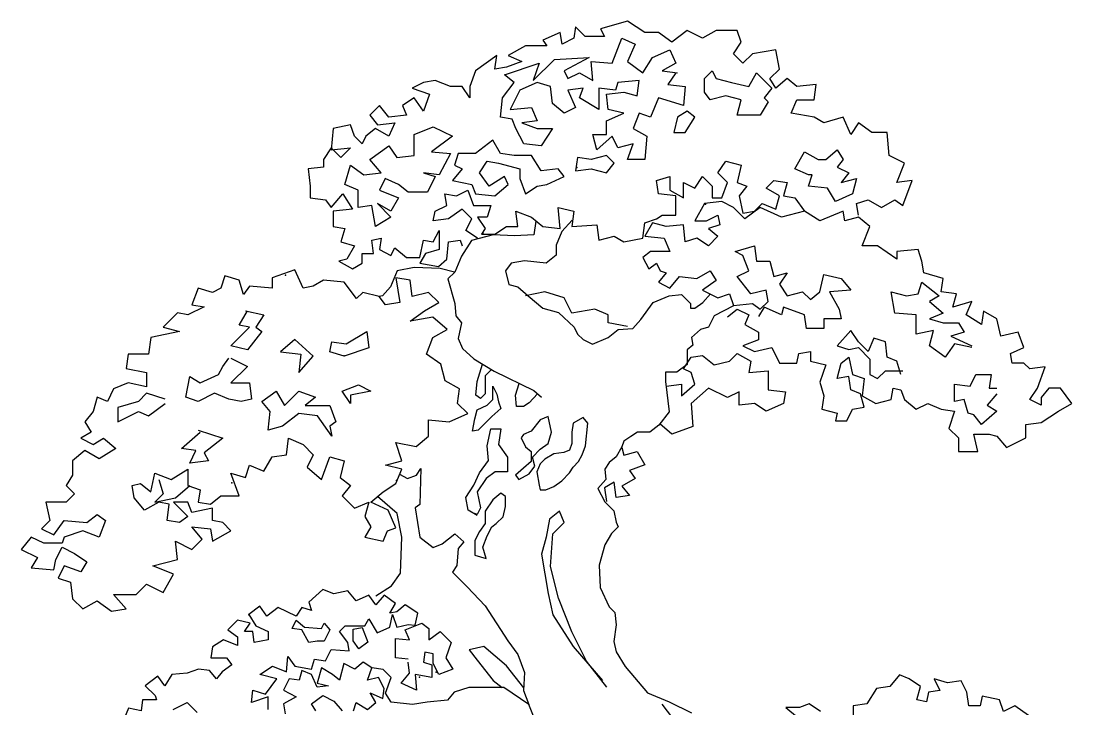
# Model space of a CAD drawing. Header units: millimetres. Extents: x -330 to 389, y 0 to 565.
# Drawn here: x -259.4 to 68, y 350.2 to 564.6 of the extents above; entities that cross this region are included whole.
import ezdxf

# ---------------------------------------------------------------- set-up
doc = ezdxf.new("R2010")
doc.units = ezdxf.units.MM
doc.layers.add('ceco.net 301', color=7, linetype='Continuous')

msp = doc.modelspace()

# ---------------------------------------------------------------- linework, layer by layer
at = {"layer": 'ceco.net 301', "color": 93}
for points in [[(1.5, 504.09), (0.9, 507.68), (4.5, 508.88), (8.69, 506.48), (12.89, 508.88), (15.28, 507.08), (18.28, 514.87), (13.49, 514.27), (15.88, 520.26), (11.09, 522.65), (10.49, 529.84), (5.69, 529.84), (1.5, 532.83), (-0.9, 529.24), (-3.29, 534.63), (-9.29, 532.83), (-12.28, 534.63), (-19.48, 535.83), (-17.68, 540.02), (-12.28, 540.02), (-11.68, 544.81), (-17.68, 544.21), (-20.67, 546.61), (-24.27, 543.61), (-26.07, 546.61), (-23.07, 549.6), (-24.27, 555.59), (-31.46, 554.39), (-34.46, 551.4), (-37.45, 554.39), (-35.06, 557.99), (-36.26, 561.58), (-42.85, 561.58), (-47.04, 559.18), (-51.84, 561.58), (-56.63, 557.99), (-60.83, 560.98), (-65.02, 560.98), (-70.41, 564.57), (-78.8, 562.18), (-77.61, 559.78), (-83.6, 559.78), (-86.6, 562.78), (-87.19, 559.18), (-90.79, 557.39), (-91.39, 560.98), (-96.78, 558.58), (-95.58, 556.79), (-102.18, 556.79), (-107.57, 553.79), (-103.38, 552), (-108.17, 550.2), (-111.77, 549.6), (-111.17, 553.79), (-117.76, 549), (-119.56, 544.21), (-119.56, 540.62), (-121.95, 544.21), (-125.55, 544.21), (-130.34, 546.01), (-133.94, 545.41), (-137.53, 543.61), (-132.14, 541.82), (-133.94, 536.43), (-136.94, 540.62), (-140.53, 538.22), (-139.33, 535.23), (-144.73, 534.63), (-147.72, 538.22), (-150.72, 535.23), (-148.32, 532.23), (-142.93, 532.83), (-144.73, 528.64), (-148.92, 531.04), (-151.92, 528.64), (-153.12, 526.25), (-155.51, 528.64), (-156.71, 532.23), (-162.11, 531.04), (-162.7, 524.45), (-156.71, 525.05), (-159.71, 522.05), (-162.7, 525.05), (-165.1, 521.45), (-165.1, 519.06), (-169.9, 518.46), (-169.3, 513.07), (-169.3, 509.48), (-164.5, 508.88), (-162.7, 506.48), (-159.11, 510.68), (-156.11, 505.88), (-162.11, 505.29), (-162.11, 500.49), (-158.51, 499.9), (-159.71, 495.7), (-155.51, 494.51), (-157.91, 490.31), (-160.31, 489.71), (-156.11, 487.32), (-153.12, 489.12), (-153.12, 492.11), (-149.52, 492.11), (-150.12, 496.3), (-147.12, 496.9), (-147.72, 493.31), (-144.13, 491.51), (-142.93, 493.91), (-139.33, 490.91), (-135.14, 490.91), (-133.94, 496.3), (-130.94, 495.7), (-129.14, 499.3), (-129.14, 493.31), (-133.34, 492.11), (-135.14, 489.12), (-129.28, 488.1), (-126.75, 490.31), (-126.15, 495.7), (-122.55, 496.3), (-121.95, 494.51)], [(-55.43, 548.4), (-57.83, 544.81), (-52.44, 544.21), (-53.04, 538.22), (-60.83, 540.62), (-63.22, 534.63), (-66.82, 535.83), (-68.62, 531.04), (-64.42, 528.64), (-65.02, 521.45), (-70.41, 521.45), (-68.62, 526.25), (-73.41, 525.05), (-75.21, 528.64), (-80, 524.45), (-81.2, 529.24), (-77.01, 529.24), (-77.01, 533.43), (-71.61, 535.83), (-76.41, 537.03), (-77.01, 541.82), (-71.61, 542.42), (-67.42, 541.22), (-66.82, 546.01), (-73.41, 545.41), (-74.2, 542.98), (-79.4, 543.61), (-79.4, 537.03), (-85.4, 540.62), (-84.2, 543.61), (-88.99, 543.01), (-86.6, 537.62), (-90.19, 535.83), (-93.79, 538.82), (-94.39, 544.21), (-98.58, 545.41), (-103.97, 543.01), (-106.97, 537.03), (-100.38, 537.62), (-98.58, 533.43), (-103.38, 532.83), (-98.58, 531.04), (-93.79, 531.04), (-97.38, 525.65), (-102.78, 526.25), (-105.17, 531.04), (-106.37, 534.03), (-109.97, 534.63), (-109.37, 540.62), (-105.77, 545.41), (-108.77, 547.81), (-97.98, 551.4), (-99.78, 546.01), (-93.19, 552.6), (-82.4, 553.2), (-90.19, 549), (-88.99, 546.61), (-85.4, 548.4), (-81.2, 546.01), (-81.8, 552), (-75.21, 551.4), (-72.21, 559.18), (-68.02, 557.39), (-70.41, 552), (-65.62, 548.4), (-62.62, 553.2), (-57.23, 555.59), (-55.43, 551.4), (-59.63, 549), (-54.83, 548.4)], [(-26.67, 539.42), (-29.06, 535.23), (-36.26, 535.23), (-35.06, 540.02), (-39.85, 541.22), (-44.65, 540.02), (-46.44, 542.42), (-46.44, 546.61), (-44.05, 549), (-42.85, 546.61), (-38.05, 545.41), (-32.66, 544.21), (-30.26, 548.4), (-25.47, 543.61), (-27.87, 540.62), (-26.67, 539.42)], [(-49.44, 534.63), (-51.84, 536.43), (-54.83, 534.63), (-56.03, 529.84), (-52.44, 529.84), (-49.44, 534.63)], [(-133.94, 517.26), (-130.34, 516.07), (-132.74, 511.27), (-138.73, 511.27), (-141.73, 513.67), (-145.92, 515.47), (-147.72, 511.87), (-141.73, 509.48), (-144.13, 505.29), (-148.32, 507.68), (-144.13, 503.49), (-148.92, 500.49), (-150.12, 507.08), (-154.31, 506.48), (-154.31, 511.87), (-158.51, 513.67), (-156.71, 519.66), (-152.52, 516.66), (-147.12, 517.26), (-150.72, 521.45), (-144.73, 525.65), (-142.33, 522.05), (-136.94, 522.65), (-136.94, 529.24), (-130.94, 531.64), (-124.95, 528.64), (-131.54, 523.85), (-125.55, 523.25), (-129.14, 516.66), (-133.94, 517.26)], [(-95.58, 513.67), (-90.19, 516.07), (-91.99, 518.46), (-97.38, 517.86), (-100.38, 522.65), (-105.77, 522.65), (-109.97, 523.25), (-112.36, 527.44), (-117.76, 523.25), (-123.15, 523.25), (-124.35, 519.66), (-121.95, 518.46), (-124.95, 514.87), (-118.96, 513.67), (-117.76, 510.68), (-111.77, 510.08), (-107.57, 513.67), (-108.77, 516.07), (-113.56, 513.07), (-116.56, 517.26), (-114.16, 520.86), (-110.57, 520.26), (-103.97, 518.46), (-103.97, 515.47), (-102.18, 510.68), (-98.58, 513.07), (-95.58, 513.67)], [(0.9, 515.47), (-0.3, 510.68), (-5.69, 508.28), (-8.09, 512.47), (-14.08, 513.07), (-12.88, 516.66), (-14.08, 516.66), (-18.28, 518.46), (-15.28, 523.85), (-11.09, 521.45), (-8.69, 521.45), (-5.09, 524.45), (-3.29, 521.45), (-5.09, 519.06), (-1.5, 517.26), (-3.89, 514.27), (0.9, 515.47)], [(-117.16, 496.9), (-120.75, 499.3), (-118.96, 502.89), (-121.95, 505.88), (-126.15, 502.89), (-130.94, 502.29), (-130.34, 505.29), (-126.75, 507.08), (-127.35, 510.68), (-123.75, 510.08), (-120.16, 511.87), (-118.36, 507.08), (-112.96, 507.08), (-114.16, 503.49), (-117.16, 503.49), (-114.76, 499.9), (-115.96, 498.1), (-111.77, 498.1), (-108.17, 500.49), (-104.57, 500.49), (-105.17, 505.29), (-100.38, 503.49), (-96.78, 500.49), (-91.39, 499.9), (-91.99, 506.48), (-87.19, 505.29), (-87.79, 500.49), (-80, 501.09), (-79.4, 496.3), (-74.61, 497.5), (-71.61, 495.7), (-65.62, 496.9), (-65.02, 501.69), (-61.43, 502.89), (-59.63, 504.09), (-55.43, 504.09), (-55.43, 510.08), (-60.83, 510.68), (-61.43, 514.87), (-57.23, 516.07), (-57.23, 511.87), (-53.04, 509.48), (-53.04, 514.27), (-49.44, 512.47), (-47.04, 516.07), (-44.05, 513.07), (-44.05, 509.48), (-41.05, 509.48), (-39.25, 514.27), (-42.25, 517.26), (-39.85, 520.86), (-35.06, 519.66), (-36.26, 514.27), (-33.26, 513.07), (-35.66, 510.08), (-34.46, 504.69), (-30.86, 505.29), (-28.46, 507.68), (-24.27, 505.88), (-23.07, 510.08), (-27.27, 512.47), (-24.87, 514.87), (-20.67, 514.27), (-21.87, 510.08), (-18.28, 509.48), (-15.28, 505.29)], [(-77.01, 517.26), (-74.61, 520.26), (-77.01, 522.65), (-81.8, 521.45), (-86, 522.05), (-86.6, 517.86), (-81.8, 518.46), (-77.01, 517.26)], [(-39.25, 472.35), (-36.26, 474.74), (-32.66, 472.95), (-33.86, 469.95), (-29.66, 467.56), (-29.66, 465.16), (-34.46, 463.36), (-30.86, 461.57), (-25.47, 462.77), (-23.07, 457.97), (-17.68, 457.97), (-17.08, 460.97), (-13.48, 461.57), (-13.48, 458.57), (-8.69, 457.38), (-10.49, 451.99), (-9.29, 447.79), (-9.89, 443.6), (-5.09, 442.4), (-5.69, 440.01), (-2.1, 440.01), (-0.3, 443.6), (3.3, 444.2), (2.1, 448.39), (-0.9, 449.59), (-1.5, 453.78), (-5.09, 453.18), (-3.89, 457.97), (-1.5, 459.77), (-0.3, 454.38), (3.3, 453.18), (2.7, 447.79), (6.89, 445.4), (11.69, 446.6), (12.29, 450.19), (14.68, 449.59), (15.88, 446.6), (19.48, 443.6), (23.07, 445.4), (27.27, 443.6), (31.46, 443), (29.67, 437.61), (32.66, 434.62), (32.66, 430.43), (38.66, 430.43), (37.46, 435.82), (42.25, 435.82), (44.65, 435.22), (47.64, 431.62), (53.64, 434.62), (53.64, 438.81), (58.43, 439.41), (63.83, 443), (68.02, 445.4), (64.43, 450.19), (60.83, 450.19), (58.43, 447.2), (58.43, 444.8), (54.84, 446.6), (57.23, 450.19), (59.63, 456.78), (54.84, 456.18), (53.04, 457.97), (49.44, 457.97), (48.84, 460.97), (53.04, 462.77), (51.24, 467.56), (45.85, 466.36), (44.65, 471.75), (40.45, 474.14), (39.85, 469.95), (35.06, 472.95), (36.86, 477.14), (30.86, 475.34), (32.06, 479.53), (27.27, 480.13), (27.87, 484.32), (21.88, 486.12), (21.28, 489.71), (20.08, 493.31), (13.49, 492.71), (13.49, 490.31), (7.49, 494.51), (2.7, 494.51), (5.1, 500.49), (1.5, 503.49), (-2.7, 502.29), (-3.29, 505.29), (-10.49, 502.29), (-15.28, 505.29), (-22.47, 503.49), (-29.06, 506.48), (-33.86, 502.89), (-37.45, 506.48), (-41.05, 508.28), (-46.44, 507.68), (-49.44, 502.29), (-45.84, 502.29), (-42.25, 504.09), (-41.65, 501.09), (-45.24, 499.9), (-42.25, 497.5), (-45.24, 494.51), (-48.84, 496.9), (-52.44, 495.7), (-53.04, 501.09), (-58.43, 500.49), (-62.62, 501.69), (-65.02, 497.5), (-59.03, 496.9), (-57.23, 492.71), (-63.22, 492.71), (-65.62, 490.91), (-63.82, 487.32), (-61.43, 489.12), (-60.23, 486.72), (-58.43, 486.12), (-60.83, 483.13), (-57.23, 481.33), (-54.23, 484.92), (-48.84, 484.32), (-44.65, 486.72), (-42.85, 483.73), (-47.04, 480.73), (-42.25, 478.34), (-38.65, 479.53), (-37.45, 475.94), (-31.46, 476.54), (-29.06, 474.74), (-26.67, 477.14), (-27.27, 480.73), (-32.06, 479.53), (-36.26, 484.92), (-32.66, 486.72), (-34.46, 491.51), (-36.85, 492.71), (-30.86, 494.51), (-30.26, 489.71), (-26.07, 489.71), (-24.87, 484.92), (-20.67, 486.12), (-23.07, 482.53), (-20.67, 478.94), (-15.88, 480.13), (-13.48, 477.74), (-10.49, 480.13), (-9.29, 485.52), (-3.89, 484.32), (-0.9, 480.73), (-7.49, 480.13), (-4.49, 474.74), (-3.89, 471.75), (-9.29, 471.75), (-9.29, 468.75), (-14.68, 468.75), (-15.28, 472.95), (-21.87, 475.34), (-22.47, 472.95), (-27.87, 475.34), (-29.6, 472.47)], [(-133.67, 474.24), (-129.19, 476.8), (-132.39, 480.01), (-137.52, 478.72), (-138.16, 483.85), (-142.65, 484.49), (-141.37, 476.8), (-145.86, 476.16), (-147.78, 478.72), (-152.91, 480.01), (-154.83, 478.08), (-158.68, 483.21), (-165.09, 483.85), (-168.3, 481.93), (-171.51, 481.29), (-174.07, 487.06), (-181.13, 484.49), (-181.13, 481.29), (-188.18, 481.93), (-190.1, 479.37), (-191.39, 483.85), (-195.87, 485.13), (-197.16, 481.29), (-199.72, 480.01), (-204.21, 481.29), (-206.13, 476.16), (-202.29, 475.52), (-207.42, 472.96), (-210.62, 473.6), (-215.11, 469.11), (-209.98, 467.83), (-218.96, 465.91), (-219.6, 460.78), (-226.01, 460.78), (-226.65, 456.3), (-220.24, 455.02), (-220.24, 450.53), (-226.01, 451.81), (-230.5, 449.89), (-232.42, 446.04), (-235.63, 447.33), (-236.91, 442.84), (-239.48, 439.64), (-237.55, 436.43), (-240.76, 434.51), (-236.91, 432.59), (-233.71, 434.51), (-229.86, 431.31), (-234.99, 428.1), (-239.48, 430.67), (-243.33, 427.46), (-243.33, 422.98), (-245.25, 419.77), (-242.68, 417.21), (-245.25, 414.65), (-251.66, 414.65), (-250.38, 408.88), (-252.94, 406.32), (-249.1, 404.39), (-245.89, 408.88), (-238.84, 408.24), (-235.63, 410.8), (-233.07, 408.88), (-234.99, 403.75), (-240.12, 405.67), (-245.89, 403.75), (-246.53, 401.83), (-252.3, 401.83), (-256.15, 403.75), (-259.36, 399.91), (-254.23, 397.34), (-256.15, 394.14), (-249.1, 393.5), (-248.46, 396.7), (-246.53, 400.55), (-242.68, 398.63), (-238.84, 396.06), (-240.76, 392.86), (-245.89, 394.78), (-247.81, 390.94), (-243.97, 389.65), (-243.33, 384.53), (-240.12, 381.32), (-235.63, 383.89), (-231.14, 380.68), (-226.65, 381.32), (-230.5, 385.81), (-223.45, 385.81), (-220.24, 389.01), (-215.11, 386.45), (-211.9, 392.22), (-218.32, 394.78), (-210.62, 396.7), (-211.26, 402.47), (-206.13, 399.91), (-202.93, 403.11), (-206.13, 406.96), (-200.36, 406.32), (-199.72, 402.47), (-193.95, 405.67), (-196.52, 408.24), (-199.72, 408.88), (-199.72, 412.72), (-206.13, 411.44), (-207.42, 414.65), (-211.9, 414.65), (-207.42, 410.16), (-209.98, 408.24), (-213.83, 408.88), (-213.19, 414), (-216.39, 414.65), (-220.88, 412.08), (-224.09, 415.93), (-224.73, 419.77), (-222.16, 420.41), (-218.96, 417.85), (-217.68, 423.62), (-212.55, 421.69), (-207.42, 424.9), (-207.42, 419.77), (-203.57, 418.49), (-204.21, 414.65), (-200.36, 414), (-197.16, 416.57), (-191.39, 416.57), (-193.95, 423.62), (-189.46, 422.34), (-188.18, 426.18), (-183.69, 424.26), (-181.13, 428.74), (-176.64, 429.38), (-176, 434.51), (-171.51, 432.59), (-168.3, 429.38), (-170.22, 425.54), (-165.74, 421.69), (-163.17, 428.74), (-158.68, 427.46), (-159.96, 422.34), (-156.76, 419.77), (-159.32, 416.57), (-155.48, 412.72), (-150.99, 414.65), (-152.27, 410.16), (-150.35, 406.96), (-152.27, 403.75), (-146.5, 402.47), (-145.22, 405.67), (-142.6, 406.66), (-144.97, 412.08), (-150.35, 414.65), (-146.5, 417.85), (-142.65, 420.41), (-140.73, 424.9), (-145.86, 426.18), (-140.73, 427.46), (-142.65, 433.23), (-136.24, 431.95), (-132.39, 435.15), (-132.39, 440.28), (-125.98, 439.64), (-120.21, 442.2), (-123.41, 445.4), (-122.77, 449.89), (-127.26, 452.45), (-128.54, 457.58), (-133.03, 460.78), (-131.11, 465.91), (-126.62, 468.47), (-131.11, 472.32), (-138.16, 471.04), (-133.67, 474.24)], [(36.86, 462.77), (31.46, 463.96), (28.47, 459.77), (23.67, 463.36), (24.87, 468.16), (19.48, 466.96), (19.48, 472.95), (12.89, 473.55), (11.69, 480.13), (16.48, 478.94), (20.08, 479.53), (21.28, 483.13), (26.67, 478.94), (23.67, 477.14), (27.87, 473.55), (23.67, 471.75), (27.87, 470.55), (32.66, 470.55), (34.46, 467.56), (30.27, 466.36), (36.86, 463.36)], [(-70.41, 469.35), (-76.41, 470.55), (-76.41, 472.95), (-80.6, 474.74), (-87.79, 473.55), (-90.19, 478.34), (-96.18, 480.13), (-102.18, 478.94)], [(-189.46, 474.24), (-183.69, 472.96), (-186.26, 469.11), (-184.33, 467.83), (-188.82, 462.06), (-193.95, 463.35), (-190.74, 466.55), (-188.18, 469.11), (-191.39, 469.75), (-188.82, 474.24)], [(14.68, 454.38), (13.49, 458.57), (10.49, 459.77), (9.89, 464.56), (6.29, 465.76), (4.5, 461.57), (1.5, 464.56), (-0.9, 468.16), (-5.09, 463.36), (-1.5, 462.17), (1.5, 462.77), (5.1, 459.17), (5.1, 454.38), (7.49, 453.18), (9.89, 455.58), (15.28, 455.58)], [(-168.3, 460.14), (-174.07, 465.27), (-178.56, 461.42), (-172.15, 460.78), (-172.79, 455.02), (-168.3, 460.14)], [(-151.63, 467.83), (-150.99, 462.71), (-158.68, 460.14), (-163.17, 461.42), (-162.53, 464.63), (-158.04, 463.99), (-151.63, 467.83)], [(-193.95, 459.5), (-188.82, 456.94), (-193.95, 451.81), (-188.18, 451.81), (-187.54, 446.69), (-190.74, 446.04), (-194.59, 446.69), (-199.08, 448.61), (-204.21, 446.04), (-208.06, 447.33), (-206.78, 453.73), (-203.57, 451.81), (-197.8, 454.37), (-196.52, 456.94), (-194.59, 459.5)], [(-58.43, 450.79), (-53.63, 451.39), (-53.63, 447.79), (-49.44, 451.39), (-50.64, 454.98), (-53.04, 456.18), (-50.64, 459.77), (-47.04, 460.37), (-43.45, 457.38), (-38.65, 458.57), (-36.26, 460.97), (-32.06, 458.57), (-32.66, 454.98), (-26.67, 455.58), (-26.67, 449.59), (-21.27, 448.99), (-21.87, 445.4), (-27.27, 443), (-30.86, 445.4), (-35.66, 444.8), (-35.66, 448.99), (-39.25, 447.2), (-45.24, 450.19), (-50.64, 445.4), (-50.04, 438.21), (-56.63, 435.82), (-60.34, 439)], [(44.65, 448.39), (41.65, 444.8), (44.65, 443), (39.85, 438.81), (37.46, 441.81), (35.66, 442.4), (34.46, 446.6), (31.46, 446), (31.46, 451.39), (36.26, 450.79), (38.06, 454.38), (42.85, 454.38), (42.25, 450.19), (44.65, 450.19)], [(-214.47, 446.69), (-220.24, 448.61), (-222.81, 446.04), (-229.22, 444.12), (-229.22, 439.64), (-222.81, 442.84), (-219.6, 441.56), (-214.47, 445.4)], [(-162.53, 435.15), (-167.02, 441.56), (-172.79, 442.2), (-177.92, 438.35), (-182.41, 437.07), (-181.77, 442.84), (-184.33, 446.04), (-179.84, 449.25), (-177.28, 444.76), (-172.79, 449.25), (-167.66, 447.33), (-170.87, 444.76), (-163.17, 444.76), (-161.25, 439.64), (-163.17, 438.35), (-162.53, 435.15)], [(-154.19, 451.17), (-150.35, 449.25), (-156.76, 447.97), (-156.76, 445.4), (-159.32, 449.25), (-154.19, 451.17)], [(-204.21, 437.07), (-196.52, 434.51), (-202.29, 430.02), (-201, 427.46), (-206.78, 426.82), (-204.85, 430.67), (-209.34, 431.31), (-203.57, 436.43)], [(-117.27, 410.41), (-120.09, 412.17), (-120.79, 416.03), (-118.33, 419.9), (-116.57, 423.76), (-113.76, 427.62), (-114.11, 432.19), (-113.06, 437.45), (-109.9, 437.45), (-110.6, 432.54), (-107.79, 428.67), (-107.79, 424.11), (-111.65, 424.11), (-114.46, 422), (-117.27, 417.79), (-116.22, 412.87), (-117.27, 410.76), (-117.98, 411.12)], [(-72.21, 431.62), (-71.61, 429.23), (-67.42, 430.43), (-65.02, 426.23), (-69.82, 424.44), (-68.02, 422.04), (-72.21, 419.65), (-69.82, 416.65), (-74.01, 416.05), (-74.61, 420.84), (-77.61, 419.05), (-77.01, 414.86)], [(-216.39, 421.69), (-215.11, 417.21), (-217.68, 414.65), (-211.26, 415.93), (-206.78, 419.77)], [(-152.3, 376.08), (-151, 378.26), (-148.38, 373.91), (-144.47, 375.65), (-143.6, 379.56), (-142.29, 375.65), (-138.81, 376.52), (-136.54, 376.33), (-135.76, 380), (-139.68, 382.61), (-142.29, 380.43), (-144.47, 380), (-142.73, 383.04), (-146.21, 385.65), (-148.82, 382.61), (-151, 385.65), (-154.91, 383.91), (-157.52, 386.95), (-161.88, 386.08), (-165.36, 387.39), (-169.71, 383.47), (-168.84, 380.87), (-171.89, 381.74), (-173.63, 379.13), (-179.29, 381.74), (-182.77, 379.13), (-184.94, 382.17), (-188.43, 379.56), (-186.25, 376.08), (-182.33, 374.34), (-182.33, 371.73), (-186.69, 370.86), (-187.12, 374.34), (-189.73, 374.34), (-187.99, 376.95), (-191.91, 377.82), (-194.96, 374.78), (-191.91, 372.6), (-191.91, 369.99), (-196.26, 371.73), (-199.74, 369.56), (-200.18, 366.08), (-195.39, 366.08), (-193.65, 363.9), (-196.7, 361.73), (-198.44, 359.55), (-200.61, 362.16), (-204.1, 362.6), (-207.58, 361.29), (-212.37, 360.86), (-214.54, 357.38), (-216.72, 360.42), (-220.64, 357.38), (-217.59, 354.33), (-217.15, 353.03), (-221.51, 353.03), (-221.94, 349.55), (-225.86, 350.42), (-227.16, 347.37)], [(-164.92, 376.95), (-163.18, 374.78), (-164.92, 371.3), (-167.1, 371.3), (-169.71, 370.86), (-171.89, 374.78), (-174.93, 375.21), (-173.63, 377.82), (-171.02, 375.65), (-165.79, 375.21), (-164.92, 376.95)], [(-138.81, 365.64), (-142.73, 366.08), (-142.73, 372.17), (-138.37, 371.73), (-139.68, 374.78), (-134.46, 376.95), (-132.28, 375.21), (-132.28, 371.73), (-128.8, 374.34), (-125.32, 370.86), (-127.06, 366.08), (-124.88, 362.6), (-129.23, 360.86), (-130.97, 364.34), (-130.97, 367.38), (-133.59, 367.82), (-134.02, 364.77), (-131.41, 363.9), (-131.41, 359.99), (-136.63, 360.86), (-136.2, 356.07), (-140.98, 358.25), (-138.37, 361.29), (-138.81, 364.77)], [(-182.33, 349.98), (-182.33, 353.9), (-187.56, 352.16), (-187.12, 356.07), (-183.2, 354.77), (-179.72, 359.55), (-184.94, 360.86), (-181.03, 363.47), (-176.68, 361.73), (-176.24, 366.51), (-174.06, 363.47), (-168.84, 362.6), (-167.97, 365.64), (-164.49, 365.21), (-162.75, 368.69), (-157.09, 368.25), (-157.52, 370.86), (-160.14, 374.34), (-158.39, 376.08), (-152.3, 376.08)], [(-102.77, 356.72), (-108.11, 363.65), (-115.14, 369.62), (-119.71, 368.56), (-117.25, 365.4), (-112.33, 359.08), (-109.44, 356.81)], [(-155.78, 349.55), (-154.91, 352.16), (-151.43, 349.98), (-148.82, 352.16), (-150.56, 355.2), (-146.64, 353.46), (-146.21, 356.51), (-147.95, 359.99), (-151.43, 359.12), (-150.12, 363.03), (-152.74, 364.77), (-155.35, 362.6), (-158.83, 364.34), (-160.14, 359.12), (-162.31, 360.86), (-165.79, 363.03), (-167.1, 358.25), (-163.62, 357.38), (-167.1, 356.94), (-168.84, 360.86), (-171.89, 362.16), (-172.76, 359.12), (-175.8, 359.55), (-177.55, 356.07), (-173.63, 353.9), (-177.55, 351.72), (-177.11, 348.68)], [(54.44, 348.17), (50.24, 351.16), (46.65, 349.37), (45.45, 352.96), (40.06, 354.16), (39.46, 351.16), (35.86, 351.16), (35.26, 355.36), (33.46, 358.95), (29.27, 358.35), (25.07, 359.55), (26.87, 355.95), (23.28, 355.36), (22.68, 352.36), (19.68, 352.96), (20.88, 357.15), (17.28, 359.55), (14.29, 360.75), (11.29, 357.15), (7.1, 356.55), (4.1, 351.76), (-0.1, 351.16), (-0.1, 347.57)], [(-167.53, 349.55), (-168.84, 351.72), (-165.36, 354.33), (-161.88, 352.59), (-159.27, 349.55)], [(-211.93, 349.98), (-207.58, 352.16), (-204.53, 349.11)], [(-24.87, 330.85), (-34.75, 331.22), (-49.39, 338.17), (-59.63, 351.69)], [(-10.28, 349.37), (-13.88, 351.76), (-16.88, 350.57), (-21.07, 350.57), (-17.47, 347.57)]]:
    msp.add_lwpolyline(points, dxfattribs=at)
at = {"layer": 'ceco.net 301', "color": 25}
for points in [[(-98.96, 502.14), (-99.66, 497.92), (-105.64, 497.57), (-112.31, 497.92), (-118.99, 496.17), (-122.15, 491.25), (-124.26, 486.33), (-126.37, 484.23), (-124.26, 476.5), (-123.91, 472.64), (-122.15, 470.53), (-123.21, 465.62), (-121.8, 462.46), (-118.29, 459.3), (-111.96, 455.43), (-99.66, 449.46), (-97.2, 447.36)], [(-87.72, 502.49), (-90.88, 498.98), (-92.64, 494.76), (-92.64, 491.6), (-95.8, 489.14), (-102.47, 489.85), (-106.69, 489.14), (-108.45, 486.69), (-107.39, 482.47), (-104.58, 481.77), (-101.42, 478.96), (-96.85, 475.1), (-91.93, 473.69), (-87.01, 469.13), (-85.96, 467.02), (-84.2, 465.27), (-81.39, 463.86), (-76.47, 465.97), (-73.31, 468.43), (-68.74, 468.78), (-66.28, 471.59), (-62.41, 476.85), (-57.5, 478.96), (-53.63, 479.31), (-50.82, 476.5), (-50.82, 475.1), (-49.41, 475.1), (-46.95, 476.85), (-44.59, 479.51)], [(-124.28, 486.32), (-128.83, 487.39), (-136.91, 487.74), (-142.18, 486.69), (-144.29, 481.77), (-146.75, 478.96), (-147.78, 478.72)], [(-37.46, 475.8), (-43.44, 472.64), (-45.2, 469.13), (-47.66, 468.43), (-50.47, 465.97), (-50.12, 463.51), (-51.87, 462.1), (-51.87, 457.54), (-55.04, 455.08), (-58.55, 455.08), (-58.55, 452.27), (-57.5, 442.79), (-60.66, 438.58), (-63.47, 436.47), (-67.33, 436.47), (-69.44, 435.07), (-71.55, 433.66), (-72.25, 431.9), (-74.01, 428.74), (-76.12, 426.99), (-77.53, 424.88), (-77.17, 421.72), (-79.63, 418.91), (-77.53, 414.7), (-74.71, 411.89), (-74.01, 408.38), (-73.31, 406.97), (-75.42, 404.87), (-77.53, 401.35), (-79.28, 395.03), (-78.93, 388.01), (-76.12, 382.04), (-74.36, 380.28), (-74.01, 376.42), (-74.71, 371.15), (-74.01, 367.99), (-71.2, 363.43), (-64.16, 355.23), (-57.48, 352.42), (-50.45, 348.91)], [(-112.84, 455.97), (-114.81, 453.96), (-114.81, 448.34), (-116.22, 446.93), (-117.63, 447.99), (-117.27, 452.2), (-115.61, 457.66)], [(-112.36, 450.8), (-111.17, 448.24), (-110.6, 445.88), (-109.9, 443.77), (-112.71, 441.32), (-115.17, 438.86), (-116.92, 437.1), (-118.68, 436.75), (-117.98, 440.61), (-117.27, 443.42), (-114.11, 444.83), (-112.36, 446.58), (-112.36, 450.8)], [(-98.46, 448.43), (-101.11, 445.53), (-102.87, 444.48), (-104.98, 444.48), (-105.33, 447.99), (-104.15, 451.64)], [(-104.27, 421.65), (-101.11, 423.41), (-99.35, 425.86), (-100.06, 428.67), (-97.6, 431.13), (-95.14, 432.89), (-94.08, 436.4), (-95.14, 441.32), (-97.6, 440.26), (-100.41, 436.75), (-102.87, 435.7), (-103.57, 434.64), (-102.16, 431.83), (-100.41, 430.43), (-100.41, 427.27), (-102.87, 425.16), (-105.33, 423.06), (-104.27, 421.65)], [(-84.24, 440.96), (-87.41, 439.21), (-87.76, 436.4), (-87.76, 432.89), (-88.46, 430.78), (-90.22, 430.08), (-93.38, 429.73), (-96.19, 427.97), (-97.6, 426.57), (-98.65, 424.11), (-97.95, 419.9), (-97.6, 418.49), (-95.84, 418.49), (-93.38, 419.54), (-90.92, 421.3), (-88.46, 423.76), (-87.41, 425.51), (-85.65, 427.27), (-84.59, 429.38), (-83.54, 432.19), (-82.84, 439.21), (-84.24, 440.96)], [(-141.47, 423.36), (-139.01, 421.95), (-136.2, 423.01), (-134.8, 425.11), (-135.15, 413.88), (-136.55, 412.82), (-135.15, 403.69), (-130.93, 400.53), (-128.12, 401.59), (-124.25, 404.75), (-121.44, 402.29), (-123.2, 400.18), (-123.55, 394.91), (-124.96, 392.81), (-120.39, 388.24), (-114.77, 382.27), (-107.74, 371.39), (-104.57, 367.17), (-102.47, 361.55), (-102.82, 355.93), (-101.21, 351.54)], [(-148.85, 385.43), (-143.93, 388.59), (-141.12, 392.46), (-140.77, 403.69), (-142.17, 411.07), (-148.32, 416.34)], [(-114.46, 397.07), (-115.52, 400.58), (-114.11, 404.09), (-112.71, 406.9), (-111.3, 407.96), (-109.19, 410.06), (-108.49, 413.22), (-108.49, 416.38), (-109.9, 417.44), (-112.36, 415.33), (-114.81, 411.82), (-114.81, 407.96), (-116.57, 405.5), (-117.98, 402.69), (-117.98, 398.12), (-114.46, 397.07)], [(-76.84, 356.98), (-83.16, 365.05), (-87.73, 374.18), (-91.95, 384.72), (-94.41, 394.55), (-93.71, 404.73), (-90.19, 408.24), (-91.6, 411.76), (-94.76, 409.3), (-95.81, 403.68), (-97.22, 398.41), (-95.11, 386.12), (-93.71, 379.45), (-87.38, 369.62), (-78.24, 359.08)], [(-153.09, 375.59), (-151.34, 371.02), (-154.15, 368.92), (-155.9, 371.37), (-155.9, 375.02), (-153.09, 375.59)], [(-98.39, 344.52), (-101.21, 351.54), (-108.94, 356.81), (-119.83, 356.81), (-124.4, 355.41), (-126.51, 352.95), (-132.83, 352.24), (-137.4, 351.54), (-144.08, 352.24), (-145.83, 355.05), (-144.08, 359.97), (-146.54, 362.43), (-150.12, 363.03)]]:
    msp.add_lwpolyline(points, dxfattribs=at)
at = {"layer": 'ceco.net 301', "color": 93}
for p in [(-86.2, 518.88), (-46.15, 507.45), (-115.53, 498.44), (-176.99, 485.37), (-158.71, 460.2), (-193.64, 420.62), (-142.36, 421.36), (-188.44, 379.54), (-130.02, 361.65), (-135.22, 360.09)]:
    msp.add_point(p, dxfattribs=at)

doc.saveas('drawing.dxf')
